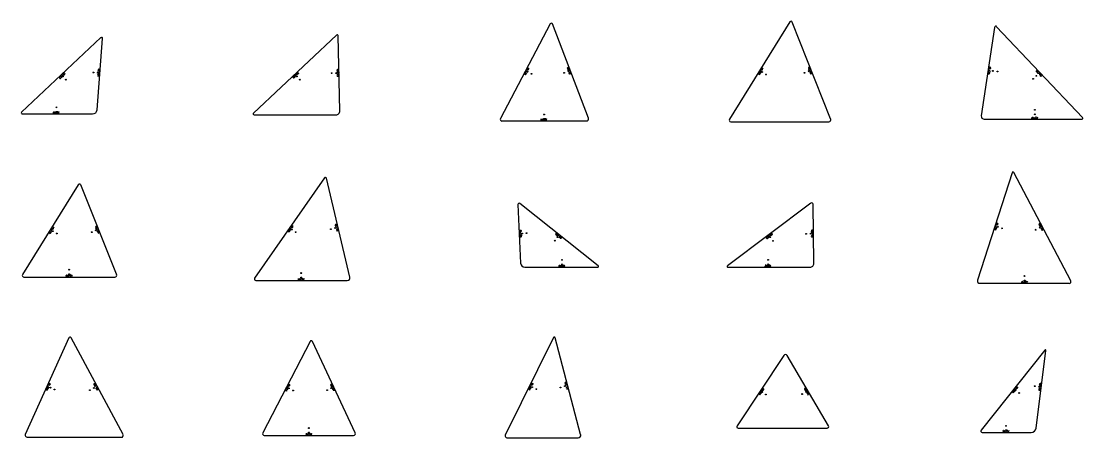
# Model space of a CAD drawing. Header units: metres. Extents: x -1 to 121, y 0 to 5.
# Drawn here: x 14.35 to 27.79, y -0.44 to 4.84 of the extents above; entities that cross this region are included whole.
import ezdxf

# ---------------------------------------------------------------- set-up
doc = ezdxf.new("R2010")
doc.units = ezdxf.units.M
doc.layers.add('HOLES', color=2, linetype='CONTINUOUS')
doc.layers.add('SHAPES', color=3, linetype='CONTINUOUS')

msp = doc.modelspace()

# ---------------------------------------------------------------- linework, layer by layer
at = {"layer": 'HOLES'}
for centre in [(15.261, 4.191), (15.318, 4.187), (18.278, 4.181), (18.336, 4.182), (20.756, 4.201), (20.807, 4.174), (21.22, 4.187), (21.274, 4.207), (23.728, 4.197), (23.777, 4.166), (24.264, 4.185), (24.318, 4.206), (26.65, 4.21), (26.707, 4.202), (14.873, 4.141), (14.912, 4.099), (17.837, 4.141), (17.876, 4.1), (27.158, 4.109), (27.199, 4.149), (14.792, 3.749), (14.792, 3.692), (20.967, 3.659), (27.181, 3.717), (27.181, 3.66), (20.967, 3.602), (14.748, 2.181), (14.797, 2.151), (15.24, 2.168), (15.293, 2.19), (17.775, 2.2), (17.822, 2.167), (18.267, 2.206), (18.323, 2.22), (20.689, 2.151), (20.746, 2.154), (24.284, 2.147), (24.342, 2.148), (26.711, 2.234), (26.765, 2.216), (27.191, 2.198), (27.242, 2.224), (21.102, 2.059), (21.138, 2.104), (23.832, 2.103), (23.866, 2.057), (21.194, 1.817), (21.194, 1.76), (23.803, 1.817), (23.803, 1.76), (14.954, 1.692), (14.954, 1.635), (17.893, 1.649), (27.051, 1.612), (17.893, 1.592), (27.051, 1.555), (14.717, 0.197), (14.769, 0.173), (15.216, 0.166), (15.266, 0.193), (17.738, 0.188), (17.789, 0.162), (18.22, 0.166), (18.271, 0.19), (20.817, 0.204), (20.869, 0.179), (21.176, 0.2), (21.231, 0.215), (23.727, 0.142), (24.284, 0.145), (26.937, 0.165), (27.179, 0.215), (27.236, 0.208), (23.775, 0.111), (24.235, 0.116), (26.982, 0.129), (17.99, -0.315), (17.99, -0.372), (26.815, -0.286), (26.815, -0.343)]:
    msp.add_circle(centre, 0.00521, dxfattribs=at)
at = {"layer": 'PROFILES'}
for p, q in [((14.875, 4.172), (14.883, 4.172)), ((14.875, 4.165), (14.875, 4.172)), ((14.883, 4.179), (14.891, 4.186)), ((14.887, 4.175), (14.883, 4.179)), ((14.883, 4.172), (14.89, 4.164)), ((14.891, 4.186), (14.894, 4.183)), ((14.894, 4.183), (14.901, 4.168)), ((15.316, 4.164), (15.322, 4.168)), ((15.318, 4.195), (15.319, 4.2)), ((15.323, 4.189), (15.318, 4.195)), ((15.32, 4.216), (15.319, 4.205)), ((15.321, 4.226), (15.32, 4.221)), ((15.335, 4.204), (15.32, 4.216)), ((15.326, 4.231), (15.321, 4.226)), ((15.322, 4.168), (15.332, 4.168)), ((15.334, 4.188), (15.323, 4.189)), ((15.337, 4.23), (15.326, 4.231)), ((15.328, 4.184), (15.327, 4.173)), ((15.332, 4.23), (15.331, 4.22)), ((15.331, 4.22), (15.336, 4.22)), ((15.332, 4.168), (15.337, 4.162)), ((15.339, 4.188), (15.334, 4.194)), ((15.334, 4.194), (15.334, 4.188)), ((15.34, 4.204), (15.335, 4.204)), ((15.336, 4.22), (15.342, 4.224)), ((15.342, 4.224), (15.337, 4.23)), ((15.34, 4.198), (15.339, 4.188)), ((15.341, 4.214), (15.34, 4.204)), ((17.833, 4.18), (17.84, 4.18)), ((17.833, 4.173), (17.833, 4.18)), ((17.84, 4.165), (17.833, 4.173)), ((17.848, 4.195), (17.84, 4.187)), ((17.84, 4.187), (17.844, 4.184)), ((17.84, 4.18), (17.847, 4.172)), ((17.844, 4.184), (17.852, 4.191)), ((17.847, 4.172), (17.847, 4.165)), ((17.852, 4.191), (17.859, 4.183)), ((17.858, 4.176), (17.855, 4.172)), ((17.859, 4.183), (17.858, 4.176)), ((18.35, 4.227), (18.345, 4.221)), ((18.345, 4.221), (18.345, 4.216)), ((18.361, 4.201), (18.346, 4.211)), ((18.346, 4.211), (18.346, 4.2)), ((18.346, 4.19), (18.346, 4.195)), ((18.351, 4.185), (18.346, 4.19)), ((18.361, 4.227), (18.35, 4.227)), ((18.362, 4.185), (18.351, 4.185)), ((18.356, 4.227), (18.356, 4.216)), ((18.356, 4.216), (18.361, 4.216)), ((18.357, 4.18), (18.357, 4.169)), ((18.366, 4.222), (18.361, 4.227)), ((18.361, 4.216), (18.366, 4.222)), ((18.367, 4.201), (18.361, 4.201)), ((18.367, 4.185), (18.362, 4.19)), ((18.362, 4.19), (18.362, 4.185)), ((18.366, 4.211), (18.367, 4.201)), ((18.367, 4.196), (18.367, 4.185)), ((20.727, 4.178), (20.72, 4.176)), ((20.72, 4.176), (20.722, 4.169)), ((20.722, 4.169), (20.731, 4.164)), ((20.724, 4.185), (20.729, 4.195)), ((20.726, 4.167), (20.731, 4.176)), ((20.731, 4.176), (20.727, 4.178)), ((20.729, 4.195), (20.734, 4.192)), ((20.731, 4.164), (20.738, 4.166)), ((20.732, 4.199), (20.737, 4.208)), ((20.734, 4.192), (20.743, 4.176)), ((20.737, 4.208), (20.739, 4.201)), ((20.738, 4.166), (20.74, 4.171)), ((20.739, 4.201), (20.741, 4.206)), ((20.741, 4.206), (20.75, 4.201)), ((20.743, 4.176), (20.748, 4.185)), ((20.748, 4.208), (20.753, 4.217)), ((20.749, 4.232), (20.756, 4.234)), ((20.751, 4.224), (20.749, 4.232)), ((20.75, 4.201), (20.753, 4.194)), ((20.753, 4.194), (20.75, 4.19)), ((20.76, 4.22), (20.751, 4.224)), ((20.756, 4.245), (20.763, 4.248)), ((20.758, 4.238), (20.756, 4.245)), ((20.756, 4.234), (20.765, 4.229)), ((20.763, 4.236), (20.758, 4.238)), ((20.767, 4.222), (20.76, 4.22)), ((20.763, 4.248), (20.772, 4.243)), ((20.77, 4.238), (20.763, 4.236)), ((20.765, 4.229), (20.767, 4.222)), ((20.768, 4.245), (20.77, 4.238)), ((20.772, 4.243), (20.774, 4.236)), ((20.774, 4.236), (20.772, 4.231)), ((21.263, 4.25), (21.26, 4.244)), ((21.26, 4.244), (21.262, 4.239)), ((21.272, 4.254), (21.263, 4.25)), ((21.282, 4.23), (21.263, 4.234)), ((21.263, 4.234), (21.267, 4.224)), ((21.268, 4.252), (21.271, 4.243)), ((21.271, 4.215), (21.269, 4.219)), ((21.271, 4.243), (21.276, 4.244)), ((21.278, 4.212), (21.271, 4.215)), ((21.279, 4.251), (21.272, 4.254)), ((21.276, 4.244), (21.279, 4.251)), ((21.287, 4.215), (21.278, 4.212)), ((21.287, 4.232), (21.282, 4.23)), ((21.282, 4.185), (21.285, 4.192)), ((21.289, 4.182), (21.282, 4.185)), ((21.283, 4.241), (21.287, 4.232)), ((21.284, 4.209), (21.288, 4.199)), ((21.292, 4.217), (21.285, 4.22)), ((21.285, 4.22), (21.287, 4.215)), ((21.285, 4.192), (21.295, 4.196)), ((21.286, 4.176), (21.3, 4.181)), ((21.288, 4.171), (21.286, 4.176)), ((21.288, 4.227), (21.292, 4.217)), ((21.294, 4.168), (21.288, 4.171)), ((21.298, 4.186), (21.289, 4.182)), ((21.304, 4.172), (21.294, 4.168)), ((21.295, 4.196), (21.301, 4.193)), ((21.295, 4.179), (21.302, 4.176)), ((21.301, 4.193), (21.298, 4.186)), ((21.3, 4.181), (21.307, 4.178)), ((21.302, 4.176), (21.304, 4.172)), ((21.307, 4.178), (21.309, 4.173)), ((23.688, 4.182), (23.681, 4.18)), ((23.681, 4.18), (23.683, 4.173)), ((23.683, 4.173), (23.692, 4.167)), ((23.687, 4.189), (23.692, 4.198)), ((23.687, 4.17), (23.693, 4.179)), ((23.693, 4.179), (23.688, 4.182)), ((23.692, 4.198), (23.697, 4.195)), ((23.692, 4.167), (23.699, 4.169)), ((23.695, 4.202), (23.7, 4.211)), ((23.697, 4.195), (23.704, 4.178)), ((23.699, 4.169), (23.702, 4.173)), ((23.7, 4.211), (23.702, 4.204)), ((23.702, 4.204), (23.705, 4.208)), ((23.704, 4.178), (23.71, 4.187)), ((23.705, 4.208), (23.714, 4.203)), ((23.712, 4.21), (23.718, 4.219)), ((23.715, 4.195), (23.713, 4.191)), ((23.714, 4.233), (23.721, 4.235)), ((23.716, 4.226), (23.714, 4.233)), ((23.714, 4.203), (23.715, 4.195)), ((23.725, 4.22), (23.716, 4.226)), ((23.72, 4.242), (23.725, 4.251)), ((23.724, 4.239), (23.72, 4.242)), ((23.721, 4.235), (23.73, 4.229)), ((23.725, 4.251), (23.73, 4.248)), ((23.732, 4.222), (23.725, 4.22)), ((23.73, 4.248), (23.74, 4.235)), ((23.73, 4.229), (23.732, 4.222)), ((24.316, 4.253), (24.313, 4.246)), ((24.313, 4.246), (24.315, 4.241)), ((24.326, 4.256), (24.316, 4.253)), ((24.335, 4.232), (24.317, 4.236)), ((24.317, 4.236), (24.321, 4.226)), ((24.321, 4.254), (24.325, 4.245)), ((24.325, 4.217), (24.323, 4.222)), ((24.325, 4.245), (24.329, 4.247)), ((24.331, 4.214), (24.325, 4.217)), ((24.332, 4.253), (24.326, 4.256)), ((24.329, 4.247), (24.332, 4.253)), ((24.341, 4.218), (24.331, 4.214)), ((24.34, 4.234), (24.335, 4.232)), ((24.336, 4.244), (24.34, 4.234)), ((24.336, 4.188), (24.339, 4.194)), ((24.343, 4.185), (24.336, 4.188)), ((24.338, 4.211), (24.342, 4.201)), ((24.346, 4.22), (24.339, 4.222)), ((24.339, 4.222), (24.341, 4.218)), ((24.339, 4.194), (24.349, 4.198)), ((24.34, 4.178), (24.354, 4.184)), ((24.342, 4.173), (24.34, 4.178)), ((24.342, 4.229), (24.346, 4.22)), ((24.349, 4.17), (24.342, 4.173)), ((24.352, 4.189), (24.343, 4.185)), ((24.349, 4.198), (24.355, 4.195)), ((24.358, 4.174), (24.349, 4.17)), ((24.35, 4.182), (24.356, 4.179)), ((24.355, 4.195), (24.352, 4.189)), ((24.354, 4.184), (24.361, 4.181)), ((24.356, 4.179), (24.358, 4.174)), ((24.361, 4.181), (24.363, 4.176)), ((26.594, 4.184), (26.588, 4.18)), ((26.588, 4.18), (26.592, 4.174)), ((26.589, 4.19), (26.591, 4.201)), ((26.591, 4.201), (26.596, 4.2)), ((26.592, 4.206), (26.593, 4.216)), ((26.592, 4.174), (26.602, 4.173)), ((26.593, 4.216), (26.598, 4.21)), ((26.599, 4.184), (26.594, 4.184)), ((26.596, 4.2), (26.61, 4.187)), ((26.601, 4.236), (26.597, 4.242)), ((26.597, 4.242), (26.618, 4.239)), ((26.597, 4.173), (26.599, 4.184)), ((26.598, 4.21), (26.598, 4.215)), ((26.598, 4.215), (26.609, 4.214)), ((26.599, 4.257), (26.605, 4.262)), ((26.604, 4.251), (26.599, 4.257)), ((26.602, 4.173), (26.608, 4.177)), ((26.614, 4.25), (26.604, 4.251)), ((26.604, 4.22), (26.606, 4.23)), ((26.605, 4.262), (26.616, 4.26)), ((26.608, 4.177), (26.609, 4.182)), ((26.609, 4.214), (26.613, 4.208)), ((26.61, 4.187), (26.611, 4.198)), ((26.613, 4.208), (26.612, 4.203)), ((26.62, 4.254), (26.614, 4.25)), ((26.616, 4.26), (26.62, 4.254)), ((26.618, 4.244), (26.617, 4.234)), ((26.618, 4.239), (26.618, 4.244)), ((27.207, 4.216), (27.199, 4.209)), ((27.199, 4.209), (27.199, 4.202)), ((27.199, 4.202), (27.203, 4.198)), ((27.203, 4.213), (27.21, 4.205)), ((27.225, 4.198), (27.206, 4.194)), ((27.206, 4.194), (27.213, 4.187)), ((27.214, 4.216), (27.207, 4.216)), ((27.21, 4.205), (27.214, 4.209)), ((27.214, 4.209), (27.214, 4.216)), ((27.22, 4.179), (27.217, 4.183)), ((27.228, 4.179), (27.22, 4.179)), ((27.221, 4.209), (27.228, 4.201)), ((27.228, 4.201), (27.225, 4.198)), ((27.235, 4.186), (27.228, 4.179)), ((27.232, 4.197), (27.239, 4.19)), ((27.239, 4.19), (27.232, 4.19)), ((27.232, 4.19), (27.235, 4.186)), ((27.235, 4.179), (27.242, 4.171)), ((27.242, 4.164), (27.25, 4.171)), ((27.25, 4.171), (27.257, 4.171)), ((27.257, 4.171), (27.257, 4.163)), ((14.837, 4.129), (14.83, 4.129)), ((14.83, 4.129), (14.83, 4.122)), ((14.83, 4.122), (14.837, 4.114)), ((14.833, 4.118), (14.841, 4.125)), ((14.837, 4.136), (14.845, 4.144)), ((14.841, 4.125), (14.837, 4.129)), ((14.837, 4.114), (14.844, 4.114)), ((14.844, 4.114), (14.848, 4.118)), ((14.845, 4.144), (14.849, 4.14)), ((14.849, 4.147), (14.856, 4.154)), ((14.849, 4.14), (14.852, 4.121)), ((14.852, 4.121), (14.859, 4.128)), ((14.856, 4.154), (14.856, 4.147)), ((14.856, 4.147), (14.86, 4.15)), ((14.86, 4.15), (14.867, 4.143)), ((14.867, 4.136), (14.863, 4.132)), ((14.867, 4.15), (14.875, 4.157)), ((14.867, 4.143), (14.867, 4.136)), ((14.882, 4.157), (14.875, 4.165)), ((14.89, 4.157), (14.882, 4.157)), ((14.89, 4.164), (14.89, 4.157)), ((15.335, 4.141), (15.315, 4.143)), ((15.321, 4.158), (15.316, 4.164)), ((15.32, 4.142), (15.32, 4.153)), ((15.32, 4.153), (15.335, 4.141)), ((15.331, 4.157), (15.321, 4.158)), ((15.337, 4.162), (15.331, 4.157)), ((17.795, 4.137), (17.787, 4.137)), ((17.787, 4.137), (17.787, 4.13)), ((17.787, 4.13), (17.794, 4.122)), ((17.791, 4.126), (17.798, 4.133)), ((17.794, 4.122), (17.802, 4.122)), ((17.795, 4.145), (17.802, 4.152)), ((17.798, 4.133), (17.795, 4.137)), ((17.802, 4.152), (17.806, 4.148)), ((17.802, 4.122), (17.805, 4.126)), ((17.806, 4.155), (17.814, 4.162)), ((17.806, 4.148), (17.809, 4.129)), ((17.809, 4.129), (17.817, 4.136)), ((17.814, 4.162), (17.814, 4.155)), ((17.814, 4.155), (17.817, 4.159)), ((17.817, 4.159), (17.825, 4.151)), ((17.824, 4.144), (17.821, 4.14)), ((17.825, 4.151), (17.824, 4.144)), ((17.825, 4.158), (17.832, 4.165)), ((17.847, 4.165), (17.84, 4.165)), ((18.347, 4.159), (18.352, 4.164)), ((18.352, 4.154), (18.347, 4.159)), ((18.368, 4.138), (18.347, 4.138)), ((18.352, 4.164), (18.362, 4.164)), ((18.362, 4.154), (18.352, 4.154)), ((18.352, 4.138), (18.352, 4.148)), ((18.352, 4.148), (18.368, 4.138)), ((18.362, 4.164), (18.367, 4.159)), ((18.367, 4.159), (18.362, 4.154)), ((27.242, 4.157), (27.242, 4.164)), ((27.249, 4.156), (27.242, 4.157)), ((27.257, 4.163), (27.249, 4.156)), ((27.257, 4.156), (27.249, 4.149)), ((27.249, 4.149), (27.256, 4.141)), ((27.256, 4.141), (27.264, 4.149)), ((27.268, 4.152), (27.257, 4.156)), ((27.26, 4.16), (27.264, 4.163)), ((27.264, 4.149), (27.26, 4.16)), ((27.264, 4.163), (27.271, 4.156)), ((27.271, 4.156), (27.268, 4.152)), ((14.755, 3.687), (14.76, 3.692)), ((14.755, 3.676), (14.755, 3.687)), ((14.755, 3.671), (14.76, 3.676)), ((14.76, 3.676), (14.755, 3.676)), ((14.766, 3.671), (14.755, 3.671)), ((14.76, 3.692), (14.766, 3.692)), ((14.771, 3.687), (14.776, 3.692)), ((14.771, 3.676), (14.771, 3.687)), ((14.776, 3.671), (14.771, 3.676)), ((14.776, 3.692), (14.781, 3.687)), ((14.781, 3.676), (14.776, 3.671)), ((14.781, 3.687), (14.781, 3.676)), ((14.797, 3.682), (14.786, 3.682)), ((14.802, 3.676), (14.813, 3.692)), ((14.813, 3.692), (14.802, 3.692)), ((14.802, 3.671), (14.802, 3.676)), ((14.813, 3.671), (14.802, 3.671)), ((14.818, 3.687), (14.823, 3.692)), ((14.828, 3.676), (14.818, 3.687)), ((14.818, 3.676), (14.823, 3.671)), ((14.823, 3.692), (14.828, 3.687)), ((14.823, 3.671), (14.828, 3.676)), ((20.931, 3.581), (20.931, 3.602)), ((20.931, 3.597), (20.941, 3.597)), ((20.941, 3.597), (20.931, 3.581)), ((20.947, 3.597), (20.952, 3.602)), ((20.947, 3.586), (20.947, 3.597)), ((20.952, 3.581), (20.947, 3.586)), ((20.952, 3.602), (20.957, 3.597)), ((20.957, 3.586), (20.952, 3.581)), ((20.957, 3.597), (20.957, 3.586)), ((20.973, 3.591), (20.962, 3.591)), ((20.978, 3.586), (20.988, 3.602)), ((20.988, 3.602), (20.978, 3.602)), ((20.978, 3.581), (20.978, 3.586)), ((20.988, 3.581), (20.978, 3.581)), ((20.993, 3.597), (20.999, 3.602)), ((21.004, 3.586), (20.993, 3.597)), ((20.993, 3.586), (20.999, 3.581)), ((20.999, 3.602), (21.004, 3.597)), ((20.999, 3.581), (21.004, 3.586)), ((27.144, 3.618), (27.149, 3.624)), ((27.144, 3.608), (27.144, 3.618)), ((27.155, 3.608), (27.144, 3.608)), ((27.144, 3.603), (27.155, 3.603)), ((27.149, 3.624), (27.155, 3.624)), ((27.155, 3.603), (27.155, 3.608)), ((27.16, 3.618), (27.165, 3.624)), ((27.16, 3.608), (27.16, 3.618)), ((27.165, 3.603), (27.16, 3.608)), ((27.165, 3.624), (27.17, 3.618)), ((27.17, 3.608), (27.165, 3.603)), ((27.17, 3.618), (27.17, 3.608)), ((27.186, 3.613), (27.175, 3.613)), ((27.191, 3.608), (27.201, 3.624)), ((27.201, 3.624), (27.191, 3.624)), ((27.191, 3.603), (27.191, 3.608)), ((27.201, 3.603), (27.191, 3.603)), ((27.207, 3.618), (27.212, 3.624)), ((27.217, 3.608), (27.207, 3.618)), ((27.207, 3.608), (27.212, 3.603)), ((27.212, 3.624), (27.217, 3.618)), ((27.212, 3.603), (27.217, 3.608)), ((14.708, 2.166), (14.701, 2.164)), ((14.701, 2.164), (14.703, 2.157)), ((14.703, 2.157), (14.712, 2.151)), ((14.707, 2.154), (14.713, 2.163)), ((14.713, 2.163), (14.708, 2.166)), ((14.711, 2.17), (14.709, 2.177)), ((14.709, 2.177), (14.727, 2.166)), ((14.712, 2.151), (14.719, 2.153)), ((14.715, 2.186), (14.72, 2.195)), ((14.719, 2.153), (14.722, 2.158)), ((14.72, 2.195), (14.725, 2.192)), ((14.73, 2.171), (14.724, 2.162)), ((14.725, 2.192), (14.733, 2.175)), ((14.727, 2.166), (14.73, 2.171)), ((14.732, 2.194), (14.738, 2.203)), ((14.733, 2.175), (14.738, 2.184)), ((14.734, 2.217), (14.741, 2.219)), ((14.736, 2.21), (14.734, 2.217)), ((14.745, 2.205), (14.736, 2.21)), ((14.74, 2.226), (14.745, 2.235)), ((14.744, 2.223), (14.74, 2.226)), ((14.741, 2.219), (14.75, 2.213)), ((14.745, 2.235), (14.75, 2.232)), ((14.752, 2.206), (14.745, 2.205)), ((14.75, 2.232), (14.76, 2.22)), ((14.75, 2.213), (14.752, 2.206)), ((15.291, 2.237), (15.288, 2.23)), ((15.288, 2.23), (15.29, 2.225)), ((15.301, 2.24), (15.291, 2.237)), ((15.296, 2.21), (15.292, 2.22)), ((15.313, 2.223), (15.294, 2.215)), ((15.294, 2.215), (15.296, 2.21)), ((15.296, 2.239), (15.3, 2.229)), ((15.316, 2.202), (15.298, 2.206)), ((15.298, 2.206), (15.302, 2.196)), ((15.3, 2.229), (15.304, 2.231)), ((15.307, 2.238), (15.301, 2.24)), ((15.304, 2.231), (15.307, 2.238)), ((15.306, 2.226), (15.313, 2.223)), ((15.311, 2.172), (15.314, 2.179)), ((15.318, 2.169), (15.311, 2.172)), ((15.313, 2.195), (15.317, 2.185)), ((15.314, 2.179), (15.324, 2.182)), ((15.321, 2.204), (15.316, 2.202)), ((15.317, 2.213), (15.321, 2.204)), ((15.328, 2.173), (15.318, 2.169)), ((15.338, 2.16), (15.319, 2.152)), ((15.324, 2.154), (15.32, 2.164)), ((15.32, 2.164), (15.338, 2.16)), ((15.324, 2.182), (15.331, 2.18)), ((15.331, 2.18), (15.328, 2.173)), ((17.734, 2.187), (17.727, 2.186)), ((17.727, 2.186), (17.728, 2.179)), ((17.728, 2.179), (17.737, 2.173)), ((17.733, 2.176), (17.739, 2.184)), ((17.739, 2.184), (17.734, 2.187)), ((17.737, 2.191), (17.736, 2.199)), ((17.736, 2.199), (17.753, 2.187)), ((17.737, 2.173), (17.744, 2.174)), ((17.742, 2.207), (17.748, 2.216)), ((17.744, 2.174), (17.747, 2.178)), ((17.748, 2.216), (17.752, 2.213)), ((17.756, 2.191), (17.75, 2.183)), ((17.752, 2.213), (17.759, 2.195)), ((17.753, 2.187), (17.756, 2.191)), ((17.759, 2.214), (17.765, 2.223)), ((17.759, 2.195), (17.765, 2.204)), ((17.763, 2.237), (17.77, 2.239)), ((17.764, 2.23), (17.763, 2.237)), ((17.773, 2.224), (17.764, 2.23)), ((17.769, 2.246), (17.775, 2.254)), ((17.773, 2.243), (17.769, 2.246)), ((17.77, 2.239), (17.778, 2.233)), ((17.783, 2.248), (17.773, 2.243)), ((17.78, 2.225), (17.773, 2.224)), ((17.775, 2.254), (17.779, 2.251)), ((17.779, 2.251), (17.777, 2.24)), ((17.777, 2.24), (17.786, 2.234)), ((17.778, 2.233), (17.78, 2.225)), ((17.792, 2.242), (17.783, 2.248)), ((17.786, 2.234), (17.792, 2.242)), ((18.328, 2.266), (18.324, 2.26)), ((18.324, 2.26), (18.325, 2.255)), ((18.329, 2.24), (18.327, 2.25)), ((18.338, 2.269), (18.328, 2.266)), ((18.348, 2.25), (18.328, 2.245)), ((18.328, 2.245), (18.329, 2.24)), ((18.348, 2.228), (18.33, 2.235)), ((18.33, 2.235), (18.333, 2.225)), ((18.333, 2.268), (18.335, 2.257)), ((18.335, 2.257), (18.341, 2.259)), ((18.344, 2.265), (18.338, 2.269)), ((18.339, 2.199), (18.342, 2.205)), ((18.345, 2.195), (18.339, 2.199)), ((18.341, 2.259), (18.344, 2.265)), ((18.342, 2.184), (18.341, 2.189)), ((18.342, 2.254), (18.348, 2.25)), ((18.342, 2.205), (18.353, 2.208)), ((18.348, 2.18), (18.342, 2.184)), ((18.344, 2.222), (18.346, 2.212)), ((18.355, 2.198), (18.345, 2.195)), ((18.353, 2.229), (18.348, 2.228)), ((18.359, 2.183), (18.348, 2.18)), ((18.35, 2.24), (18.353, 2.229)), ((18.353, 2.208), (18.359, 2.204)), ((18.359, 2.204), (18.355, 2.198)), ((18.361, 2.194), (18.356, 2.193)), ((18.356, 2.193), (18.359, 2.183)), ((18.364, 2.184), (18.361, 2.194)), ((20.656, 2.189), (20.656, 2.194)), ((20.662, 2.184), (20.656, 2.189)), ((20.657, 2.173), (20.662, 2.179)), ((20.662, 2.168), (20.657, 2.173)), ((20.661, 2.194), (20.671, 2.195)), ((20.661, 2.189), (20.661, 2.194)), ((20.667, 2.184), (20.661, 2.189)), ((20.677, 2.185), (20.662, 2.184)), ((20.662, 2.179), (20.672, 2.179)), ((20.673, 2.169), (20.662, 2.168)), ((20.668, 2.153), (20.668, 2.163)), ((20.671, 2.195), (20.677, 2.19)), ((20.672, 2.179), (20.678, 2.174)), ((20.678, 2.174), (20.673, 2.169)), ((20.677, 2.19), (20.677, 2.185)), ((21.12, 2.152), (21.113, 2.144)), ((21.127, 2.153), (21.12, 2.152)), ((21.128, 2.145), (21.127, 2.153)), ((23.84, 2.148), (23.849, 2.154)), ((23.849, 2.154), (23.852, 2.15)), ((24.357, 2.193), (24.352, 2.187)), ((24.352, 2.187), (24.352, 2.182)), ((24.352, 2.166), (24.352, 2.177)), ((24.373, 2.172), (24.352, 2.172)), ((24.352, 2.172), (24.352, 2.166)), ((24.368, 2.151), (24.352, 2.161)), ((24.352, 2.161), (24.352, 2.151)), ((24.367, 2.193), (24.357, 2.193)), ((24.362, 2.193), (24.362, 2.182)), ((24.362, 2.182), (24.367, 2.182)), ((24.373, 2.188), (24.367, 2.193)), ((24.367, 2.182), (24.373, 2.188)), ((24.367, 2.177), (24.373, 2.172)), ((24.373, 2.151), (24.368, 2.151)), ((24.373, 2.162), (24.373, 2.151)), ((26.676, 2.209), (26.669, 2.206)), ((26.669, 2.206), (26.672, 2.199)), ((26.672, 2.199), (26.682, 2.196)), ((26.677, 2.214), (26.674, 2.221)), ((26.674, 2.221), (26.694, 2.214)), ((26.681, 2.208), (26.676, 2.209)), ((26.677, 2.231), (26.68, 2.241)), ((26.677, 2.198), (26.681, 2.208)), ((26.68, 2.241), (26.685, 2.239)), ((26.682, 2.196), (26.689, 2.2)), ((26.685, 2.239), (26.697, 2.224)), ((26.691, 2.259), (26.688, 2.265)), ((26.688, 2.265), (26.708, 2.259)), ((26.689, 2.2), (26.69, 2.205)), ((26.692, 2.242), (26.695, 2.252)), ((26.695, 2.219), (26.692, 2.21)), ((26.693, 2.28), (26.699, 2.284)), ((26.696, 2.274), (26.693, 2.28)), ((26.694, 2.214), (26.695, 2.219)), ((26.706, 2.271), (26.696, 2.274)), ((26.697, 2.224), (26.7, 2.234)), ((26.699, 2.284), (26.709, 2.281)), ((26.713, 2.274), (26.706, 2.271)), ((26.71, 2.264), (26.706, 2.254)), ((26.708, 2.259), (26.71, 2.264)), ((26.709, 2.281), (26.713, 2.274)), ((27.235, 2.271), (27.233, 2.264)), ((27.233, 2.264), (27.235, 2.259)), ((27.244, 2.276), (27.235, 2.271)), ((27.242, 2.245), (27.238, 2.255)), ((27.24, 2.273), (27.244, 2.264)), ((27.259, 2.26), (27.24, 2.25)), ((27.24, 2.25), (27.242, 2.245)), ((27.251, 2.274), (27.244, 2.276)), ((27.244, 2.264), (27.249, 2.267)), ((27.264, 2.239), (27.245, 2.241)), ((27.245, 2.241), (27.25, 2.232)), ((27.249, 2.267), (27.251, 2.274)), ((27.251, 2.262), (27.259, 2.26)), ((27.261, 2.232), (27.266, 2.223)), ((27.262, 2.209), (27.264, 2.216)), ((27.269, 2.206), (27.262, 2.209)), ((27.263, 2.251), (27.268, 2.241)), ((27.268, 2.241), (27.264, 2.239)), ((27.264, 2.216), (27.273, 2.22)), ((27.276, 2.204), (27.267, 2.199)), ((27.267, 2.199), (27.272, 2.19)), ((27.278, 2.211), (27.269, 2.206)), ((27.272, 2.19), (27.281, 2.195)), ((27.273, 2.22), (27.28, 2.218)), ((27.285, 2.197), (27.276, 2.204)), ((27.28, 2.218), (27.278, 2.211)), ((27.281, 2.207), (27.285, 2.209)), ((27.281, 2.195), (27.281, 2.207)), ((27.285, 2.209), (27.29, 2.2)), ((27.29, 2.2), (27.285, 2.197)), ((20.658, 2.147), (20.663, 2.148)), ((20.659, 2.137), (20.658, 2.147)), ((20.659, 2.126), (20.68, 2.127)), ((20.664, 2.121), (20.659, 2.126)), ((20.665, 2.116), (20.66, 2.111)), ((20.66, 2.111), (20.665, 2.106)), ((20.663, 2.148), (20.679, 2.138)), ((20.67, 2.117), (20.665, 2.116)), ((20.665, 2.106), (20.676, 2.106)), ((20.67, 2.106), (20.67, 2.117)), ((20.676, 2.106), (20.681, 2.112)), ((20.679, 2.138), (20.679, 2.148)), ((20.68, 2.127), (20.68, 2.133)), ((20.68, 2.133), (20.68, 2.122)), ((20.681, 2.112), (20.68, 2.117)), ((21.113, 2.144), (21.114, 2.136)), ((21.114, 2.136), (21.118, 2.133)), ((21.116, 2.148), (21.124, 2.141)), ((21.13, 2.123), (21.122, 2.13)), ((21.124, 2.141), (21.128, 2.145)), ((21.139, 2.143), (21.126, 2.126)), ((21.126, 2.126), (21.13, 2.123)), ((21.132, 2.142), (21.139, 2.143)), ((21.152, 2.126), (21.134, 2.12)), ((21.134, 2.12), (21.142, 2.114)), ((21.147, 2.136), (21.155, 2.13)), ((21.155, 2.13), (21.152, 2.126)), ((21.153, 2.118), (21.161, 2.112)), ((21.162, 2.105), (21.168, 2.113)), ((21.163, 2.097), (21.162, 2.105)), ((21.17, 2.098), (21.163, 2.097)), ((21.168, 2.113), (21.176, 2.114)), ((21.177, 2.106), (21.17, 2.098)), ((21.175, 2.088), (21.171, 2.091)), ((21.182, 2.088), (21.175, 2.088)), ((21.176, 2.114), (21.177, 2.106)), ((21.184, 2.107), (21.181, 2.103)), ((21.181, 2.103), (21.189, 2.097)), ((21.189, 2.097), (21.182, 2.088)), ((21.192, 2.101), (21.184, 2.107)), ((23.782, 2.105), (23.781, 2.097)), ((23.781, 2.097), (23.787, 2.089)), ((23.789, 2.103), (23.782, 2.105)), ((23.784, 2.093), (23.793, 2.099)), ((23.787, 2.089), (23.795, 2.088)), ((23.793, 2.099), (23.789, 2.103)), ((23.794, 2.107), (23.795, 2.114)), ((23.795, 2.114), (23.807, 2.097)), ((23.795, 2.088), (23.799, 2.091)), ((23.803, 2.12), (23.811, 2.126)), ((23.811, 2.1), (23.803, 2.094)), ((23.807, 2.097), (23.811, 2.1)), ((23.811, 2.126), (23.814, 2.122)), ((23.814, 2.122), (23.815, 2.103)), ((23.815, 2.103), (23.824, 2.11)), ((23.822, 2.121), (23.83, 2.127)), ((23.831, 2.135), (23.832, 2.142)), ((23.837, 2.126), (23.831, 2.135)), ((23.832, 2.142), (23.839, 2.141)), ((23.845, 2.125), (23.837, 2.126)), ((23.839, 2.141), (23.846, 2.133)), ((23.844, 2.144), (23.84, 2.148)), ((23.846, 2.133), (23.845, 2.125)), ((23.852, 2.15), (23.857, 2.135)), ((24.352, 2.125), (24.358, 2.13)), ((24.358, 2.12), (24.352, 2.125)), ((24.353, 2.114), (24.368, 2.115)), ((24.353, 2.109), (24.353, 2.114)), ((24.358, 2.104), (24.353, 2.109)), ((24.358, 2.13), (24.368, 2.13)), ((24.368, 2.12), (24.358, 2.12)), ((24.368, 2.104), (24.358, 2.104)), ((24.363, 2.146), (24.363, 2.135)), ((24.363, 2.115), (24.368, 2.109)), ((24.368, 2.13), (24.373, 2.125)), ((24.373, 2.125), (24.368, 2.12)), ((24.368, 2.115), (24.374, 2.109)), ((24.368, 2.109), (24.368, 2.104)), ((24.374, 2.109), (24.374, 2.104)), ((21.158, 1.744), (21.163, 1.75)), ((21.163, 1.75), (21.168, 1.75)), ((21.174, 1.744), (21.179, 1.75)), ((21.179, 1.75), (21.184, 1.744)), ((21.205, 1.734), (21.215, 1.75)), ((21.215, 1.75), (21.205, 1.75)), ((21.22, 1.744), (21.226, 1.75)), ((21.226, 1.75), (21.231, 1.744)), ((23.767, 1.734), (23.777, 1.749)), ((23.777, 1.749), (23.767, 1.749)), ((23.782, 1.744), (23.788, 1.749)), ((23.788, 1.749), (23.793, 1.744)), ((23.814, 1.734), (23.824, 1.749)), ((23.824, 1.749), (23.814, 1.749)), ((23.829, 1.744), (23.834, 1.749)), ((23.834, 1.749), (23.84, 1.744)), ((14.918, 1.62), (14.923, 1.625)), ((14.918, 1.609), (14.918, 1.62)), ((14.923, 1.625), (14.928, 1.625)), ((14.933, 1.62), (14.939, 1.625)), ((14.933, 1.609), (14.933, 1.62)), ((14.939, 1.625), (14.944, 1.62)), ((14.944, 1.62), (14.944, 1.609)), ((14.959, 1.614), (14.949, 1.614)), ((14.97, 1.625), (14.965, 1.625)), ((14.965, 1.625), (14.975, 1.625)), ((14.97, 1.604), (14.97, 1.625)), ((14.98, 1.62), (14.986, 1.625)), ((14.991, 1.609), (14.98, 1.62)), ((14.986, 1.625), (14.991, 1.62)), ((21.158, 1.734), (21.158, 1.744)), ((21.158, 1.729), (21.163, 1.734)), ((21.163, 1.734), (21.158, 1.734)), ((21.168, 1.729), (21.158, 1.729)), ((21.174, 1.734), (21.174, 1.744)), ((21.179, 1.729), (21.174, 1.734)), ((21.184, 1.734), (21.179, 1.729)), ((21.184, 1.744), (21.184, 1.734)), ((21.2, 1.739), (21.189, 1.739)), ((21.205, 1.729), (21.205, 1.734)), ((21.215, 1.729), (21.205, 1.729)), ((21.231, 1.734), (21.22, 1.744)), ((21.22, 1.734), (21.226, 1.729)), ((21.226, 1.729), (21.231, 1.734)), ((23.767, 1.728), (23.767, 1.734)), ((23.777, 1.728), (23.767, 1.728)), ((23.782, 1.734), (23.782, 1.744)), ((23.788, 1.728), (23.782, 1.734)), ((23.793, 1.734), (23.788, 1.728)), ((23.793, 1.744), (23.793, 1.734)), ((23.808, 1.739), (23.798, 1.739)), ((23.814, 1.728), (23.814, 1.734)), ((23.824, 1.728), (23.814, 1.728)), ((23.84, 1.734), (23.829, 1.744)), ((23.829, 1.734), (23.834, 1.728)), ((23.834, 1.728), (23.84, 1.734)), ((14.918, 1.604), (14.923, 1.609)), ((14.923, 1.609), (14.918, 1.609)), ((14.928, 1.604), (14.918, 1.604)), ((14.939, 1.604), (14.933, 1.609)), ((14.944, 1.609), (14.939, 1.604)), ((14.975, 1.609), (14.97, 1.604)), ((14.98, 1.609), (14.986, 1.604)), ((14.986, 1.604), (14.991, 1.609)), ((17.857, 1.56), (17.857, 1.581)), ((17.857, 1.576), (17.867, 1.576)), ((17.867, 1.576), (17.857, 1.56)), ((17.872, 1.576), (17.878, 1.581)), ((17.872, 1.566), (17.872, 1.576)), ((17.878, 1.56), (17.872, 1.566)), ((17.878, 1.581), (17.883, 1.576)), ((17.883, 1.566), (17.878, 1.56)), ((17.883, 1.576), (17.883, 1.566)), ((17.899, 1.571), (17.888, 1.571)), ((17.909, 1.581), (17.904, 1.581)), ((17.904, 1.581), (17.914, 1.581)), ((17.909, 1.56), (17.909, 1.581)), ((17.914, 1.566), (17.909, 1.56)), ((17.919, 1.576), (17.925, 1.581)), ((17.93, 1.566), (17.919, 1.576)), ((17.919, 1.566), (17.925, 1.56)), ((17.925, 1.581), (17.93, 1.576)), ((17.925, 1.56), (17.93, 1.566)), ((27.015, 1.539), (27.02, 1.545)), ((27.015, 1.529), (27.015, 1.539)), ((27.025, 1.529), (27.015, 1.529)), ((27.015, 1.524), (27.025, 1.524)), ((27.02, 1.545), (27.025, 1.545)), ((27.025, 1.524), (27.025, 1.529)), ((27.031, 1.539), (27.036, 1.545)), ((27.031, 1.529), (27.031, 1.539)), ((27.036, 1.524), (27.031, 1.529)), ((27.036, 1.545), (27.041, 1.539)), ((27.041, 1.529), (27.036, 1.524)), ((27.041, 1.539), (27.041, 1.529)), ((27.057, 1.534), (27.046, 1.534)), ((27.067, 1.545), (27.062, 1.545)), ((27.062, 1.545), (27.072, 1.545)), ((27.067, 1.524), (27.067, 1.545)), ((27.072, 1.529), (27.067, 1.524)), ((27.077, 1.539), (27.083, 1.545)), ((27.088, 1.529), (27.077, 1.539)), ((27.077, 1.529), (27.083, 1.524)), ((27.083, 1.545), (27.088, 1.539)), ((27.083, 1.524), (27.088, 1.529)), ((14.67, 0.181), (14.663, 0.178)), ((14.663, 0.178), (14.665, 0.172)), ((14.665, 0.172), (14.675, 0.167)), ((14.669, 0.193), (14.676, 0.195)), ((14.672, 0.186), (14.669, 0.193)), ((14.674, 0.179), (14.67, 0.181)), ((14.67, 0.169), (14.674, 0.179)), ((14.681, 0.182), (14.672, 0.186)), ((14.675, 0.167), (14.682, 0.17)), ((14.678, 0.2), (14.676, 0.207)), ((14.676, 0.207), (14.695, 0.198)), ((14.676, 0.195), (14.686, 0.191)), ((14.688, 0.184), (14.681, 0.182)), ((14.682, 0.17), (14.684, 0.175)), ((14.686, 0.191), (14.688, 0.184)), ((14.688, 0.235), (14.695, 0.238)), ((14.691, 0.229), (14.688, 0.235)), ((14.689, 0.212), (14.694, 0.222)), ((14.701, 0.224), (14.691, 0.229)), ((14.697, 0.203), (14.692, 0.194)), ((14.695, 0.25), (14.697, 0.254)), ((14.697, 0.243), (14.695, 0.25)), ((14.695, 0.238), (14.705, 0.234)), ((14.695, 0.198), (14.697, 0.203)), ((14.712, 0.236), (14.697, 0.243)), ((14.7, 0.248), (14.702, 0.252)), ((14.702, 0.241), (14.7, 0.248)), ((14.707, 0.227), (14.701, 0.224)), ((14.702, 0.252), (14.711, 0.248)), ((14.705, 0.234), (14.707, 0.227)), ((14.711, 0.248), (14.714, 0.241)), ((14.714, 0.241), (14.712, 0.236)), ((15.268, 0.245), (15.266, 0.238)), ((15.266, 0.238), (15.269, 0.233)), ((15.278, 0.25), (15.268, 0.245)), ((15.273, 0.247), (15.278, 0.238)), ((15.274, 0.224), (15.276, 0.231)), ((15.281, 0.222), (15.274, 0.224)), ((15.276, 0.231), (15.285, 0.236)), ((15.285, 0.248), (15.278, 0.25)), ((15.278, 0.238), (15.282, 0.241)), ((15.283, 0.206), (15.278, 0.215)), ((15.29, 0.227), (15.281, 0.222)), ((15.299, 0.22), (15.281, 0.21)), ((15.281, 0.21), (15.283, 0.206)), ((15.282, 0.241), (15.285, 0.248)), ((15.285, 0.236), (15.292, 0.234)), ((15.292, 0.234), (15.29, 0.227)), ((15.292, 0.222), (15.299, 0.22)), ((15.295, 0.206), (15.3, 0.197)), ((15.296, 0.183), (15.298, 0.19)), ((15.303, 0.18), (15.296, 0.183)), ((15.298, 0.19), (15.307, 0.195)), ((15.303, 0.169), (15.301, 0.173)), ((15.312, 0.185), (15.303, 0.18)), ((15.31, 0.167), (15.303, 0.169)), ((15.307, 0.195), (15.314, 0.192)), ((15.319, 0.172), (15.31, 0.167)), ((15.314, 0.192), (15.312, 0.185)), ((15.319, 0.183), (15.314, 0.181)), ((15.314, 0.181), (15.319, 0.172)), ((15.324, 0.174), (15.319, 0.183)), ((17.699, 0.17), (17.692, 0.168)), ((17.692, 0.168), (17.694, 0.161)), ((17.694, 0.161), (17.704, 0.156)), ((17.699, 0.182), (17.706, 0.184)), ((17.702, 0.175), (17.699, 0.182)), ((17.704, 0.168), (17.699, 0.17)), ((17.699, 0.159), (17.704, 0.168)), ((17.711, 0.17), (17.702, 0.175)), ((17.704, 0.156), (17.711, 0.159)), ((17.706, 0.184), (17.716, 0.179)), ((17.709, 0.189), (17.707, 0.196)), ((17.707, 0.196), (17.725, 0.186)), ((17.718, 0.172), (17.711, 0.17)), ((17.711, 0.159), (17.713, 0.163)), ((17.716, 0.179), (17.718, 0.172)), ((17.721, 0.224), (17.728, 0.226)), ((17.723, 0.217), (17.721, 0.224)), ((17.721, 0.2), (17.725, 0.21)), ((17.732, 0.212), (17.723, 0.217)), ((17.727, 0.191), (17.723, 0.182)), ((17.725, 0.186), (17.727, 0.191)), ((17.728, 0.237), (17.731, 0.242)), ((17.73, 0.23), (17.728, 0.237)), ((17.728, 0.226), (17.737, 0.221)), ((17.744, 0.223), (17.73, 0.23)), ((17.739, 0.214), (17.732, 0.212)), ((17.733, 0.235), (17.735, 0.24)), ((17.735, 0.228), (17.733, 0.235)), ((17.735, 0.24), (17.744, 0.235)), ((17.737, 0.221), (17.739, 0.214)), ((17.744, 0.235), (17.747, 0.228)), ((17.747, 0.228), (17.744, 0.223)), ((18.267, 0.237), (18.264, 0.23)), ((18.264, 0.23), (18.267, 0.225)), ((18.276, 0.242), (18.267, 0.237)), ((18.271, 0.216), (18.273, 0.223)), ((18.278, 0.214), (18.271, 0.216)), ((18.272, 0.239), (18.276, 0.23)), ((18.273, 0.223), (18.283, 0.227)), ((18.28, 0.197), (18.275, 0.207)), ((18.283, 0.239), (18.276, 0.242)), ((18.276, 0.23), (18.281, 0.232)), ((18.287, 0.218), (18.278, 0.214)), ((18.296, 0.211), (18.278, 0.202)), ((18.278, 0.202), (18.28, 0.197)), ((18.281, 0.232), (18.283, 0.239)), ((18.283, 0.227), (18.29, 0.225)), ((18.29, 0.225), (18.287, 0.218)), ((18.29, 0.213), (18.296, 0.211)), ((18.291, 0.197), (18.296, 0.187)), ((18.291, 0.174), (18.293, 0.181)), ((18.298, 0.171), (18.291, 0.174)), ((18.293, 0.181), (18.303, 0.185)), ((18.307, 0.176), (18.298, 0.171)), ((18.314, 0.161), (18.298, 0.159)), ((18.303, 0.185), (18.31, 0.182)), ((18.31, 0.182), (18.307, 0.176)), ((18.309, 0.171), (18.314, 0.173)), ((18.314, 0.173), (18.319, 0.164)), ((18.319, 0.164), (18.314, 0.161)), ((20.779, 0.185), (20.772, 0.183)), ((20.772, 0.183), (20.774, 0.176)), ((20.774, 0.176), (20.784, 0.171)), ((20.779, 0.197), (20.786, 0.199)), ((20.781, 0.19), (20.779, 0.197)), ((20.784, 0.183), (20.779, 0.185)), ((20.779, 0.174), (20.784, 0.183)), ((20.791, 0.185), (20.781, 0.19)), ((20.784, 0.171), (20.791, 0.174)), ((20.788, 0.204), (20.786, 0.211)), ((20.786, 0.211), (20.805, 0.202)), ((20.786, 0.199), (20.795, 0.195)), ((20.798, 0.188), (20.791, 0.185)), ((20.791, 0.174), (20.793, 0.178)), ((20.795, 0.195), (20.798, 0.188)), ((20.8, 0.239), (20.807, 0.241)), ((20.802, 0.232), (20.8, 0.239)), ((20.8, 0.216), (20.804, 0.225)), ((20.811, 0.227), (20.802, 0.232)), ((20.807, 0.206), (20.802, 0.197)), ((20.805, 0.202), (20.807, 0.206)), ((20.807, 0.253), (20.814, 0.255)), ((20.809, 0.246), (20.807, 0.253)), ((20.807, 0.241), (20.816, 0.237)), ((20.814, 0.244), (20.809, 0.246)), ((20.818, 0.23), (20.811, 0.227)), ((20.814, 0.255), (20.823, 0.251)), ((20.821, 0.246), (20.814, 0.244)), ((20.816, 0.237), (20.818, 0.23)), ((20.818, 0.253), (20.821, 0.246)), ((20.823, 0.251), (20.825, 0.244)), ((20.825, 0.244), (20.823, 0.239)), ((21.235, 0.262), (21.232, 0.255)), ((21.232, 0.255), (21.233, 0.25)), ((21.245, 0.264), (21.235, 0.262)), ((21.236, 0.24), (21.239, 0.247)), ((21.242, 0.236), (21.236, 0.24)), ((21.241, 0.22), (21.238, 0.23)), ((21.239, 0.247), (21.249, 0.249)), ((21.24, 0.263), (21.243, 0.253)), ((21.26, 0.23), (21.24, 0.225)), ((21.24, 0.225), (21.241, 0.22)), ((21.252, 0.239), (21.242, 0.236)), ((21.243, 0.253), (21.248, 0.254)), ((21.252, 0.261), (21.245, 0.264)), ((21.247, 0.195), (21.251, 0.201)), ((21.254, 0.191), (21.247, 0.195)), ((21.248, 0.254), (21.252, 0.261)), ((21.249, 0.249), (21.256, 0.245)), ((21.251, 0.201), (21.261, 0.204)), ((21.268, 0.179), (21.251, 0.18)), ((21.256, 0.245), (21.252, 0.239)), ((21.252, 0.218), (21.255, 0.208)), ((21.253, 0.234), (21.26, 0.23)), ((21.264, 0.194), (21.254, 0.191)), ((21.261, 0.204), (21.268, 0.2)), ((21.268, 0.2), (21.264, 0.194)), ((21.265, 0.189), (21.27, 0.19)), ((21.273, 0.18), (21.268, 0.179)), ((21.27, 0.19), (21.273, 0.18)), ((23.697, 0.134), (23.704, 0.136)), ((23.704, 0.136), (23.713, 0.13)), ((23.707, 0.14), (23.705, 0.147)), ((23.705, 0.147), (23.723, 0.136)), ((23.72, 0.15), (23.726, 0.159)), ((23.726, 0.14), (23.72, 0.132)), ((23.724, 0.166), (23.723, 0.173)), ((23.723, 0.173), (23.74, 0.162)), ((23.723, 0.136), (23.726, 0.14)), ((23.731, 0.186), (23.739, 0.188)), ((23.733, 0.179), (23.731, 0.186)), ((23.741, 0.173), (23.733, 0.179)), ((23.743, 0.166), (23.737, 0.158)), ((23.739, 0.188), (23.747, 0.182)), ((23.74, 0.162), (23.743, 0.166)), ((23.749, 0.175), (23.741, 0.173)), ((23.747, 0.182), (23.749, 0.175)), ((24.266, 0.186), (24.265, 0.179)), ((24.265, 0.179), (24.267, 0.174)), ((24.275, 0.191), (24.266, 0.186)), ((24.271, 0.188), (24.276, 0.179)), ((24.273, 0.165), (24.274, 0.172)), ((24.28, 0.163), (24.273, 0.165)), ((24.274, 0.172), (24.283, 0.178)), ((24.283, 0.189), (24.275, 0.191)), ((24.276, 0.179), (24.281, 0.182)), ((24.283, 0.147), (24.278, 0.156)), ((24.289, 0.169), (24.28, 0.163)), ((24.298, 0.162), (24.28, 0.152)), ((24.28, 0.152), (24.283, 0.147)), ((24.281, 0.182), (24.283, 0.189)), ((24.283, 0.178), (24.29, 0.176)), ((24.29, 0.176), (24.289, 0.169)), ((24.291, 0.164), (24.298, 0.162)), ((24.295, 0.148), (24.3, 0.139)), ((24.298, 0.132), (24.307, 0.137)), ((24.307, 0.137), (24.314, 0.135)), ((24.314, 0.135), (24.312, 0.128)), ((26.903, 0.148), (26.896, 0.147)), ((26.896, 0.147), (26.897, 0.14)), ((26.897, 0.14), (26.905, 0.133)), ((26.901, 0.137), (26.908, 0.145)), ((26.908, 0.145), (26.903, 0.148)), ((26.906, 0.159), (26.913, 0.16)), ((26.907, 0.152), (26.906, 0.159)), ((26.915, 0.146), (26.907, 0.152)), ((26.912, 0.134), (26.916, 0.138)), ((26.913, 0.16), (26.921, 0.154)), ((26.922, 0.146), (26.915, 0.146)), ((26.916, 0.164), (26.916, 0.172)), ((26.916, 0.172), (26.932, 0.159)), ((26.921, 0.154), (26.922, 0.146)), ((26.935, 0.163), (26.929, 0.155)), ((26.93, 0.173), (26.937, 0.181)), ((26.932, 0.159), (26.935, 0.163)), ((26.935, 0.196), (26.942, 0.197)), ((26.936, 0.189), (26.935, 0.196)), ((26.944, 0.182), (26.936, 0.189)), ((26.942, 0.197), (26.95, 0.19)), ((26.951, 0.183), (26.944, 0.182)), ((26.945, 0.208), (26.952, 0.209)), ((26.946, 0.201), (26.945, 0.208)), ((26.95, 0.198), (26.946, 0.201)), ((26.957, 0.199), (26.95, 0.198)), ((26.95, 0.19), (26.951, 0.183)), ((26.952, 0.209), (26.96, 0.203)), ((26.956, 0.206), (26.957, 0.199)), ((26.961, 0.195), (26.958, 0.191)), ((26.96, 0.203), (26.961, 0.195)), ((27.232, 0.174), (27.23, 0.164)), ((27.23, 0.164), (27.241, 0.162)), ((27.242, 0.173), (27.232, 0.174)), ((27.233, 0.184), (27.239, 0.189)), ((27.237, 0.179), (27.233, 0.184)), ((27.236, 0.21), (27.238, 0.221)), ((27.237, 0.215), (27.236, 0.21)), ((27.258, 0.213), (27.237, 0.215)), ((27.248, 0.177), (27.237, 0.179)), ((27.239, 0.231), (27.245, 0.235)), ((27.243, 0.225), (27.239, 0.231)), ((27.239, 0.189), (27.249, 0.188)), ((27.241, 0.246), (27.24, 0.241)), ((27.247, 0.251), (27.241, 0.246)), ((27.241, 0.162), (27.247, 0.172)), ((27.246, 0.162), (27.242, 0.173)), ((27.254, 0.224), (27.243, 0.225)), ((27.245, 0.235), (27.255, 0.234)), ((27.246, 0.204), (27.245, 0.193)), ((27.251, 0.161), (27.246, 0.162)), ((27.257, 0.25), (27.247, 0.251)), ((27.247, 0.172), (27.252, 0.171)), ((27.254, 0.182), (27.248, 0.177)), ((27.249, 0.188), (27.254, 0.182)), ((27.252, 0.25), (27.25, 0.24)), ((27.25, 0.24), (27.256, 0.239)), ((27.252, 0.171), (27.251, 0.161)), ((27.253, 0.219), (27.258, 0.213)), ((27.26, 0.228), (27.254, 0.224)), ((27.255, 0.234), (27.26, 0.228)), ((27.256, 0.239), (27.261, 0.244)), ((27.261, 0.244), (27.257, 0.25)), ((23.695, 0.123), (23.688, 0.121)), ((23.688, 0.121), (23.69, 0.114)), ((23.69, 0.114), (23.698, 0.108)), ((23.694, 0.111), (23.7, 0.12)), ((23.7, 0.12), (23.695, 0.123)), ((23.698, 0.127), (23.697, 0.134)), ((23.707, 0.121), (23.698, 0.127)), ((23.698, 0.108), (23.705, 0.11)), ((23.705, 0.11), (23.708, 0.114)), ((23.714, 0.123), (23.707, 0.121)), ((23.713, 0.13), (23.714, 0.123)), ((24.296, 0.125), (24.298, 0.132)), ((24.303, 0.123), (24.296, 0.125)), ((24.311, 0.121), (24.302, 0.116)), ((24.302, 0.116), (24.307, 0.107)), ((24.312, 0.128), (24.303, 0.123)), ((24.307, 0.107), (24.316, 0.112)), ((24.32, 0.115), (24.311, 0.121)), ((24.315, 0.124), (24.32, 0.126)), ((24.316, 0.112), (24.315, 0.124)), ((24.32, 0.126), (24.325, 0.117)), ((24.325, 0.117), (24.32, 0.115)), ((26.905, 0.133), (26.912, 0.134)), ((17.953, -0.388), (17.958, -0.383)), ((17.953, -0.398), (17.953, -0.388)), ((17.964, -0.398), (17.953, -0.398)), ((17.958, -0.383), (17.964, -0.383)), ((17.964, -0.403), (17.964, -0.398)), ((17.969, -0.388), (17.974, -0.383)), ((17.969, -0.398), (17.969, -0.388)), ((17.974, -0.403), (17.969, -0.398)), ((17.974, -0.383), (17.979, -0.388)), ((17.979, -0.398), (17.974, -0.403)), ((17.979, -0.388), (17.979, -0.398)), ((17.995, -0.393), (17.984, -0.393)), ((18.005, -0.383), (18, -0.383)), ((18, -0.383), (18.01, -0.383)), ((18.005, -0.403), (18.005, -0.383)), ((18.01, -0.398), (18.005, -0.403)), ((18.016, -0.388), (18.021, -0.383)), ((18.026, -0.398), (18.016, -0.388)), ((18.016, -0.398), (18.021, -0.403)), ((18.021, -0.383), (18.026, -0.388)), ((18.021, -0.403), (18.026, -0.398)), ((26.779, -0.349), (26.784, -0.343)), ((26.779, -0.359), (26.779, -0.349)), ((26.784, -0.359), (26.779, -0.359)), ((26.784, -0.364), (26.779, -0.364)), ((26.784, -0.343), (26.789, -0.343)), ((26.789, -0.354), (26.784, -0.359)), ((26.789, -0.359), (26.784, -0.364)), ((26.789, -0.343), (26.789, -0.359)), ((26.795, -0.349), (26.8, -0.343)), ((26.795, -0.359), (26.795, -0.349)), ((26.8, -0.364), (26.795, -0.359)), ((26.8, -0.343), (26.805, -0.349)), ((26.805, -0.359), (26.8, -0.364)), ((26.805, -0.349), (26.805, -0.359)), ((26.821, -0.354), (26.81, -0.354)), ((26.831, -0.343), (26.826, -0.343)), ((26.826, -0.343), (26.836, -0.343)), ((26.831, -0.364), (26.831, -0.343)), ((26.836, -0.359), (26.831, -0.364)), ((26.841, -0.349), (26.847, -0.343)), ((26.852, -0.359), (26.841, -0.349)), ((26.841, -0.359), (26.847, -0.364)), ((26.847, -0.343), (26.852, -0.349)), ((26.847, -0.364), (26.852, -0.359)), ((17.953, -0.403), (17.964, -0.403))]:
    msp.add_line(p, q, dxfattribs=at)
at = {"layer": 'SHAPES'}
for p, q in [((21.046, 4.807), (20.415, 3.608)), ((21.529, 3.613), (21.072, 4.805)), ((24.079, 4.832), (23.314, 3.597)), ((24.595, 3.604), (24.11, 4.829)), ((26.67, 4.762), (26.502, 3.643)), ((27.784, 3.621), (26.697, 4.771)), ((15.357, 4.632), (14.351, 3.687)), ((15.308, 3.719), (15.377, 4.622)), ((18.338, 4.663), (17.289, 3.676)), ((18.382, 3.704), (18.362, 4.653)), ((14.36, 3.666), (15.251, 3.666)), ((17.297, 3.655), (18.333, 3.655)), ((20.434, 3.576), (21.504, 3.576)), ((23.331, 3.567), (24.571, 3.567)), ((26.541, 3.598), (27.774, 3.598)), ((18.186, 2.855), (17.302, 1.583)), ((18.508, 1.597), (18.211, 2.85)), ((26.892, 2.921), (26.456, 1.558)), ((27.636, 1.551), (26.916, 2.923)), ((15.07, 2.769), (14.364, 1.629)), ((15.555, 1.635), (15.1, 2.767)), ((20.636, 2.517), (20.67, 1.775)), ((21.653, 1.742), (20.659, 2.53)), ((24.346, 2.534), (23.288, 1.741)), ((24.383, 1.773), (24.374, 2.52)), ((20.725, 1.724), (21.647, 1.724)), ((23.293, 1.723), (24.333, 1.723)), ((14.381, 1.599), (15.531, 1.599)), ((17.317, 1.555), (18.475, 1.555)), ((26.485, 1.519), (27.616, 1.519)), ((14.95, 0.828), (14.398, -0.396)), ((15.636, -0.398), (14.979, 0.829)), ((21.086, 0.832), (20.476, -0.404)), ((21.43, -0.397), (21.107, 0.83)), ((18.004, 0.782), (17.405, -0.376)), ((18.577, -0.374), (18.034, 0.782)), ((27.307, 0.673), (26.5, -0.343)), ((24.004, 0.606), (23.41, -0.288)), ((24.568, -0.286), (24.044, 0.605)), ((27.196, -0.315), (27.321, 0.667)), ((23.426, -0.317), (24.551, -0.317)), ((26.512, -0.369), (27.134, -0.369)), ((14.421, -0.431), (15.617, -0.431)), ((17.425, -0.409), (18.555, -0.409)), ((20.497, -0.438), (21.399, -0.438))]:
    msp.add_line(p, q, dxfattribs=at)
for centre, radius, start, end in [((24.094, 4.823), 0.017, -338.3811, -211.7942), ((21.059, 4.8), 0.0146, -339.0349, -207.7709), ((26.686, 4.76), 0.0162, -316.6393, -188.5073), ((15.365, 4.623), 0.0118, -364.3487, -226.7932), ((18.348, 4.653), 0.0142, -358.8216, -226.7406), ((14.36, 3.678), 0.0121, -226.7932, -90), ((15.251, 3.723), 0.0573, -90, -4.3487), ((17.297, 3.667), 0.0122, -226.7406, -90), ((18.333, 3.703), 0.0486, -90, 1.1784), ((26.541, 3.637), 0.0392, -188.5073, -90), ((20.434, 3.598), 0.0223, -207.7709, -90), ((21.504, 3.603), 0.0272, -90, 20.9651), ((23.331, 3.587), 0.0197, -211.7942, -90), ((24.571, 3.594), 0.0267, -90, 21.6189), ((27.774, 3.611), 0.0137, -90, 43.3607), ((18.197, 2.847), 0.0143, -346.6799, -214.7996), ((26.905, 2.917), 0.0131, -332.3161, -197.7485), ((15.084, 2.76), 0.0171, -338.0939, -211.7469), ((20.65, 2.518), 0.0147, -308.407, -177.3252), ((24.357, 2.52), 0.0172, -359.3109, -233.1636), ((20.725, 1.778), 0.0545, -177.3252, -90), ((24.333, 1.773), 0.0493, -90, 0.6891), ((14.381, 1.618), 0.0198, -211.7469, -90), ((15.531, 1.625), 0.0265, -90, 21.9061), ((21.647, 1.734), 0.0102, -90, 51.593), ((23.293, 1.733), 0.00962, -233.1636, -90), ((17.317, 1.573), 0.018, -214.7996, -90), ((18.475, 1.589), 0.034, -90, 13.3201), ((26.485, 1.549), 0.0299, -197.7485, -90), ((27.616, 1.541), 0.0223, -90, 27.6839), ((14.965, 0.821), 0.0165, -331.8438, -204.2613), ((21.096, 0.827), 0.0112, -345.2501, -206.2629), ((18.019, 0.775), 0.0165, -334.8439, -207.384), ((27.313, 0.668), 0.00766, -367.2469, -218.4506), ((24.024, 0.593), 0.0236, -329.5091, -213.602), ((14.421, -0.406), 0.0247, -204.2613, -90), ((15.617, -0.409), 0.022, -90, 28.1562), ((17.425, -0.386), 0.0225, -207.384, -90), ((18.555, -0.385), 0.0241, -90, 25.1561), ((21.399, -0.405), 0.0327, -90, 14.7499), ((23.426, -0.298), 0.0187, -213.602, -90), ((24.551, -0.296), 0.0205, -90, 30.4909), ((26.512, -0.353), 0.016, -218.4506, -90), ((27.134, -0.307), 0.0626, -90, -7.2469), ((20.497, -0.415), 0.0233, -206.2629, -90)]:
    msp.add_arc(centre, radius, start, end, dxfattribs=at)

doc.saveas('drawing.dxf')
